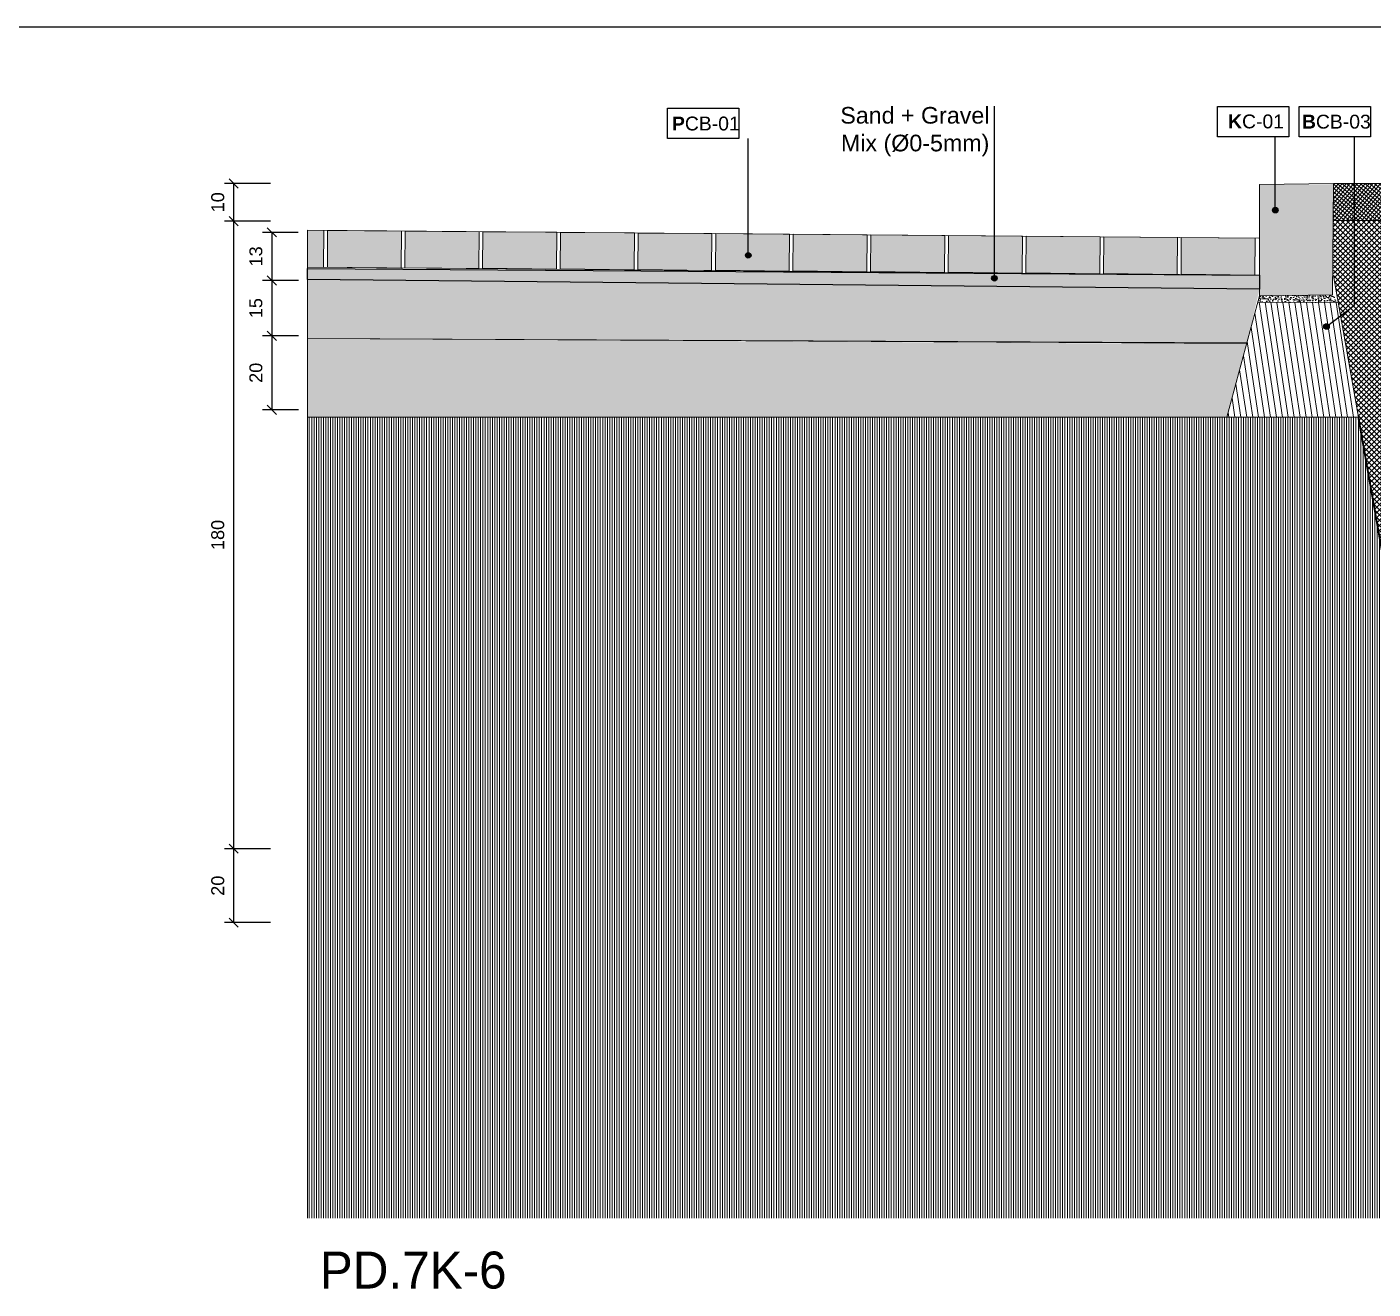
# Model space of a CAD drawing. Header units: metres. Extents: x -325 to 301, y -147 to 149.
# Drawn here: x 97.664 to 101.306, y 20.042 to 23.457 of the extents above; entities that cross this region are included whole.
import ezdxf

# ---------------------------------------------------------------- set-up
doc = ezdxf.new("R2010")
doc.units = ezdxf.units.M
doc.linetypes.add('ACAD_ISO03W100', pattern=[30, 12, -18])
doc.layers.get('Defpoints').update_dxf_attribs({"lineweight": 13})
doc.layers.add('-aux', color=50, linetype='Continuous', plot=False)
doc.layers.add('02-L-AUX', color=2, linetype='Continuous', plot=False)
for name, color, linetype, true_color in [('0-TX-1_25', 7, 'Continuous', 0x3f4f7f), ('3-TR-paviment fort', 7, 'Continuous', 0xd1d1d1), ('EIT_3 TR sorra', 7, 'Continuous', 0xd8ceb0)]:
    doc.layers.add(name, color=color, linetype=linetype, true_color=true_color)
for name, color, linetype in [('02-L-Geotextile', 32, 'Continuous'), ('A-KEYPLAN_HATCH', 7, 'Continuous'), ('A_TEXT_2', 7, 'Continuous'), ('EIT_3 TR terra vegetal', 45, 'Continuous')]:
    doc.layers.add(name, color=color, linetype=linetype)
doc.layers.add('03-TR-Paviment_07_Precast Concrete Blocks', color=7, linetype='Continuous', lineweight=5, true_color=0xe7ddd0)
doc.layers.add('3-TR tot_u', color=7, linetype='Continuous', lineweight=5, true_color=0x787878)
for name, color, linetype, lineweight in [('1-CM', 7, 'Continuous', 0), ('2-L-secció', 1, 'Continuous', 0), ('3-TR Formigó', 252, 'Continuous', 0), ('3-TR Seleccionat', 44, 'Continuous', 0), ('3-TR Tot-u', 37, 'Continuous', 0), ('3-TR-recebo', 252, 'Continuous', 0)]:
    doc.layers.add(name, color=color, linetype=linetype, lineweight=lineweight)
doc.styles.get("Standard").update_dxf_attribs({"font": 'arial.ttf'})
doc.styles.add('x-llegenda materials$0$ENGRAVERS', font='TT0586M.TTF')
doc.dimstyles.new('ISO-25', dxfattribs={"dimtxt": 0.1, "dimasz": 0.1, "dimexe": 0.1, "dimexo": 0.1, "dimgap": 0.1, "dimtad": 1, "dimdec": 0, "dimlfac": 100, "dimzin": 9, "dimtxsty": 'Standard', "dimblk": 'OBLIQUE', "dimcen": 0.1, "dimadec": 0, "dimazin": 0, "dimtfac": 1, "dimtdec": 0, "dimtmove": 0, "dimatfit": 3, "dimldrblk": 'OBLIQUE', "dimfxl": 1, "dimarcsym": 0})

# ---------------------------------------------------------------- blocks, each defined once
blk = doc.blocks.new('hatch keyplan 2')
at = {"layer": 'A-KEYPLAN_HATCH'}
blk.add_lwpolyline([(0, 0.00548), (0.01287, 0.00548), (0.01287, 0), (0, 0)], close=True, dxfattribs=at)
blk = doc.blocks.new('hatch keyplan')
at = {"layer": 'A-KEYPLAN_HATCH'}
blk.add_blockref('hatch keyplan 2', (1.43058, 0.85215), dxfattribs=at)
blk = doc.blocks.new('B-CB03')
at = {"layer": 'A-KEYPLAN_HATCH'}
blk.add_blockref('hatch keyplan', (-1.43058, -0.85215), dxfattribs=at)
at = {"layer": 'A_TEXT_2', "insert": (-0.0008, 0.00398), "char_height": 0.0025, "attachment_point": 1}
blk.add_mtext_dynamic_manual_height_columns('\\pi0.00128;{\\fArial|b1|i0|c0|p34;B}CB-03', width=0.0145619, gutter_width=0.015, heights=[0], dxfattribs=at)
blk = doc.blocks.new('K01A')
at = {"layer": 'A-KEYPLAN_HATCH'}
blk.add_blockref('hatch keyplan', (-1.42958, -0.85215), dxfattribs=at)
at = {"layer": 'A_TEXT_2', "insert": (0.0002, 0.00402), "char_height": 0.0025, "attachment_point": 1}
blk.add_mtext_dynamic_manual_height_columns('\\pi0.00269;{\\fArial|b1|i0|c0|p34;K}C-01', width=0.0145619, gutter_width=0.015, heights=[0], dxfattribs=at)
blk = doc.blocks.new('_Oblique')
at = {"color": 0, "lineweight": -2}
blk.add_line((-0.5, -0.5), (0.5, 0.5), dxfattribs=at)
blk = doc.blocks.new('*D2157')
at = {"layer": '0-TX-1_25', "color": 0, "lineweight": -2, "transparency": 16777216}
for p, q in [((98.3232, 23.0333), (98.1982, 23.0333)), ((98.2232, 23.0333), (98.2232, 22.9312)), ((98.3232, 22.9312), (98.1982, 22.9312))]:
    blk.add_line(p, q, dxfattribs=at)
at = {"layer": 'Defpoints', "color": 0, "transparency": 16777216}
for p in [(98.4232, 23.0333, -0.0017), (98.2232, 22.9312), (98.4232, 22.9312, -0.0017)]:
    blk.add_point(p, dxfattribs=at)
at = {"layer": '0-TX-1_25', "color": 0, "lineweight": -2, "transparency": 16777216, "xscale": 0.025, "yscale": 0.025, "zscale": 0.025}
for p, rotation in [((98.2232, 23.0333), 90), ((98.2232, 22.9312), 270)]:
    blk.add_blockref('_Oblique', p, dxfattribs=dict(at, rotation=rotation))
at = {"layer": '0-TX-1_25', "color": 0, "transparency": 16777216, "insert": (98.1803, 22.9823), "char_height": 0.035, "attachment_point": 5, "rotation": 90}
blk.add_mtext('10', dxfattribs=at)
blk = doc.blocks.new('*D2158')
at = {"layer": '0-TX-1_25', "color": 0, "lineweight": -2, "transparency": 16777216}
for p, q in [((98.3981, 22.9009), (98.3014, 22.9009)), ((98.3264, 22.9009), (98.3264, 22.7709)), ((98.3982, 22.7709), (98.3014, 22.7709))]:
    blk.add_line(p, q, dxfattribs=at)
at = {"layer": 'Defpoints', "color": 0, "transparency": 16777216}
for p in [(98.4231, 22.9009), (98.3264, 22.7709), (98.4232, 22.7709)]:
    blk.add_point(p, dxfattribs=at)
at = {"layer": '0-TX-1_25', "color": 0, "lineweight": -2, "transparency": 16777216, "xscale": 0.025, "yscale": 0.025, "zscale": 0.025}
for p, rotation in [((98.3264, 22.9009), 90), ((98.3264, 22.7709), 270)]:
    blk.add_blockref('_Oblique', p, dxfattribs=dict(at, rotation=rotation))
at = {"layer": '0-TX-1_25', "color": 0, "transparency": 16777216, "insert": (98.2835, 22.8359), "char_height": 0.035, "attachment_point": 5, "rotation": 90}
blk.add_mtext('13', dxfattribs=at)
blk = doc.blocks.new('*D2159')
at = {"layer": '0-TX-1_25', "color": 0, "lineweight": -2, "transparency": 16777216}
for p, q in [((98.3982, 22.7709), (98.3014, 22.7709)), ((98.3264, 22.7709), (98.3264, 22.6209)), ((98.3982, 22.6209), (98.3014, 22.6209))]:
    blk.add_line(p, q, dxfattribs=at)
at = {"layer": 'Defpoints', "color": 0, "transparency": 16777216}
for p in [(98.4232, 22.7709), (98.3264, 22.6209), (98.4232, 22.6209)]:
    blk.add_point(p, dxfattribs=at)
at = {"layer": '0-TX-1_25', "color": 0, "lineweight": -2, "transparency": 16777216, "xscale": 0.025, "yscale": 0.025, "zscale": 0.025}
for p, rotation in [((98.3264, 22.7709), 90), ((98.3264, 22.6209), 270)]:
    blk.add_blockref('_Oblique', p, dxfattribs=dict(at, rotation=rotation))
at = {"layer": '0-TX-1_25', "color": 0, "transparency": 16777216, "insert": (98.2835, 22.6959), "char_height": 0.035, "attachment_point": 5, "rotation": 90}
blk.add_mtext('15', dxfattribs=at)
blk = doc.blocks.new('*D2160')
at = {"layer": '0-TX-1_25', "color": 0, "lineweight": -2, "transparency": 16777216}
for p, q in [((98.3982, 22.6209), (98.3014, 22.6209)), ((98.3264, 22.6209), (98.3264, 22.4209)), ((98.3982, 22.4209), (98.3014, 22.4209))]:
    blk.add_line(p, q, dxfattribs=at)
at = {"layer": 'Defpoints', "color": 0, "transparency": 16777216}
for p in [(98.4232, 22.6209), (98.3264, 22.4209), (98.4232, 22.4209)]:
    blk.add_point(p, dxfattribs=at)
at = {"layer": '0-TX-1_25', "color": 0, "lineweight": -2, "transparency": 16777216, "xscale": 0.025, "yscale": 0.025, "zscale": 0.025}
for p, rotation in [((98.3264, 22.6209), 90), ((98.3264, 22.4209), 270)]:
    blk.add_blockref('_Oblique', p, dxfattribs=dict(at, rotation=rotation))
at = {"layer": '0-TX-1_25', "color": 0, "transparency": 16777216, "insert": (98.2835, 22.5209), "char_height": 0.035, "attachment_point": 5, "rotation": 90}
blk.add_mtext('20', dxfattribs=at)
blk = doc.blocks.new('*D2161')
at = {"layer": '0-TX-1_25', "color": 0, "lineweight": -2, "transparency": 16777216}
for p, q in [((98.3232, 22.9312), (98.1982, 22.9312)), ((98.2232, 22.9312), (98.2232, 21.2333)), ((98.3232, 21.2333), (98.1982, 21.2333))]:
    blk.add_line(p, q, dxfattribs=at)
at = {"layer": 'Defpoints', "color": 0, "transparency": 16777216}
for p in [(98.4232, 22.9312, -0.0017), (98.2232, 21.2333), (98.4232, 21.2333, -0.0017)]:
    blk.add_point(p, dxfattribs=at)
at = {"layer": '0-TX-1_25', "color": 0, "lineweight": -2, "transparency": 16777216, "xscale": 0.025, "yscale": 0.025, "zscale": 0.025}
for p, rotation in [((98.2232, 22.9312), 90), ((98.2232, 21.2333), 270)]:
    blk.add_blockref('_Oblique', p, dxfattribs=dict(at, rotation=rotation))
at = {"layer": '0-TX-1_25', "color": 0, "transparency": 16777216, "insert": (98.1803, 22.0822), "char_height": 0.035, "attachment_point": 5, "rotation": 90}
blk.add_mtext('180', dxfattribs=at)
blk = doc.blocks.new('*D2162')
at = {"layer": '0-TX-1_25', "color": 0, "lineweight": -2, "transparency": 16777216}
for p, q in [((98.3232, 21.2333), (98.1982, 21.2333)), ((98.2232, 21.2333), (98.2232, 21.0332)), ((98.3232, 21.0332), (98.1982, 21.0332))]:
    blk.add_line(p, q, dxfattribs=at)
at = {"layer": 'Defpoints', "color": 0, "transparency": 16777216}
for p in [(98.4232, 21.2333, -0.0017), (98.2232, 21.0332), (98.4232, 21.0332, -0.0017)]:
    blk.add_point(p, dxfattribs=at)
at = {"layer": '0-TX-1_25', "color": 0, "lineweight": -2, "transparency": 16777216, "xscale": 0.025, "yscale": 0.025, "zscale": 0.025}
for p, rotation in [((98.2232, 21.2333), 90), ((98.2232, 21.0332), 270)]:
    blk.add_blockref('_Oblique', p, dxfattribs=dict(at, rotation=rotation))
at = {"layer": '0-TX-1_25', "color": 0, "transparency": 16777216, "insert": (98.1803, 21.1332), "char_height": 0.035, "attachment_point": 5, "rotation": 90}
blk.add_mtext('20', dxfattribs=at)
blk = doc.blocks.new('POINT')
at = {"layer": '0-TX-1_25'}
h = blk.add_hatch(dxfattribs=at)
h.set_pattern_fill('ANGLE', color=256)
h.set_pattern_definition([(0, (-83.747, -12.726), (0, 6.985), [5.08, -1.905]), (90, (-83.747, -12.726), (-6.985, 4e-16), [5.08, -1.905])])
edge = h.paths.add_edge_path()
edge.add_arc((0, 0), 0.0075, 0, 360)
h = blk.add_hatch(color=256, dxfattribs=at)
h.dxf.hatch_style = 1
edge = h.paths.add_edge_path()
edge.add_arc((0, 0), 0.0075, 0, 360)
blk.add_circle((0, 0), 0.0075, dxfattribs=at)
blk = doc.blocks.new('PCB02')
at = {"layer": 'A-KEYPLAN_HATCH'}
blk.add_blockref('hatch keyplan', (-1.42958, -0.85215), dxfattribs=at)
at = {"layer": 'A_TEXT_2', "insert": (0.0002, 0.00398), "char_height": 0.0025, "attachment_point": 1}
blk.add_mtext_dynamic_manual_height_columns('\\pi0.00161;{\\fArial|b1|i0|c0|p34;P}CB-01', width=0.0145619, gutter_width=0.015, heights=[0], dxfattribs=at)

msp = doc.modelspace()

# ---------------------------------------------------------------- hatches: boundary and pattern name
at = {"layer": '03-TR-Paviment_07_Precast Concrete Blocks'}
h = msp.add_hatch(color=256, dxfattribs=at)
h.dxf.hatch_style = 1
h.paths.add_polyline_path([(98.4675, 22.9062), (98.4232, 22.9065), (98.4232, 22.8068), (98.4667, 22.8062)])
h = msp.add_hatch(color=256, dxfattribs=at)
h.dxf.hatch_style = 1
h.paths.add_polyline_path([(98.4767, 22.8071), (98.6767, 22.8044), (98.6775, 22.9044), (98.4775, 22.9061)])
h = msp.add_hatch(color=256, dxfattribs=at)
h.dxf.hatch_style = 1
h.paths.add_polyline_path([(98.6867, 22.8053), (98.8867, 22.8027), (98.8875, 22.9027), (98.6875, 22.9044)])
h = msp.add_hatch(color=256, dxfattribs=at)
h.dxf.hatch_style = 1
h.paths.add_polyline_path([(98.8967, 22.8036), (99.0966, 22.801), (99.0975, 22.901), (98.8975, 22.9026)])
h = msp.add_hatch(color=256, dxfattribs=at)
h.dxf.hatch_style = 1
h.paths.add_polyline_path([(99.1067, 22.8019), (99.3066, 22.7992), (99.3075, 22.8992), (99.1075, 22.9009)])
h = msp.add_hatch(color=256, dxfattribs=at)
h.dxf.hatch_style = 1
h.paths.add_polyline_path([(99.3166, 22.8001), (99.5166, 22.7975), (99.5175, 22.8975), (99.3175, 22.8991)])
h = msp.add_hatch(color=256, dxfattribs=at)
h.dxf.hatch_style = 1
h.paths.add_polyline_path([(99.5266, 22.7984), (99.7266, 22.7958), (99.7274, 22.8958), (99.5275, 22.8974)])
h = msp.add_hatch(color=256, dxfattribs=at)
h.dxf.hatch_style = 1
h.paths.add_polyline_path([(99.7366, 22.7967), (99.9366, 22.794), (99.9374, 22.894), (99.7374, 22.8957)])
h = msp.add_hatch(color=256, dxfattribs=at)
h.dxf.hatch_style = 1
h.paths.add_polyline_path([(99.9466, 22.7949), (100.1466, 22.7923), (100.1474, 22.8923), (99.9474, 22.8939)])
h = msp.add_hatch(color=256, dxfattribs=at)
h.dxf.hatch_style = 1
h.paths.add_polyline_path([(100.1566, 22.7932), (100.3566, 22.7905), (100.3574, 22.8905), (100.1574, 22.8922)])
h = msp.add_hatch(color=256, dxfattribs=at)
h.dxf.hatch_style = 1
h.paths.add_polyline_path([(100.3666, 22.7914), (100.5666, 22.7888), (100.5674, 22.8888), (100.3674, 22.8905)])
h = msp.add_hatch(color=256, dxfattribs=at)
h.dxf.hatch_style = 1
h.paths.add_polyline_path([(100.5766, 22.7897), (100.7766, 22.7871), (100.7774, 22.8871), (100.5774, 22.8887)])
h = msp.add_hatch(color=256, dxfattribs=at)
h.dxf.hatch_style = 1
h.paths.add_polyline_path([(100.7866, 22.788), (100.9866, 22.7853), (100.9874, 22.8853), (100.7874, 22.887)])
at = {"layer": '3-TR Formigó'}
h = msp.add_hatch(dxfattribs=at)
h.set_pattern_fill('ANSI31', color=256, scale=0.005, angle=-126.3922, style=0)
h.set_pattern_definition([(278.60779, (17.030225, -32.685476), (0.0156961847, 0.0023760076), [])])
h.paths.add_polyline_path([(101.2664, 22.4008), (100.9109, 22.4008), (100.9942, 22.7116), (101.2117, 22.7114)])
at = {"layer": '3-TR Seleccionat'}
h = msp.add_hatch(dxfattribs=at)
h.set_pattern_fill('ANSI31', color=256, scale=0.002, angle=45, style=0)
h.set_pattern_definition([(90, (100.1932284, 29.286387), (-0.00635, 1e-18), [])])
h.paths.add_polyline_path([(102.3417, 21.0333), (102.6096, 22.5533), (105.4232, 22.5533), (105.4232, 20.2333), (102.1256, 20.2333), (102.1256, 21.0333)])
h.paths.add_polyline_path([(101.2648, 22.4008), (101.5075, 21.0333), (102.1256, 21.0333), (102.1256, 20.2333), (98.426, 20.2333), (98.4231, 22.4008), (100.6057, 22.4008), (100.7007, 22.4008), (101.087, 22.4008), (101.2185, 22.4008), (101.087, 22.4008), (101.2185, 22.4008)])
at = {"layer": '3-TR Tot-u'}
h = msp.add_hatch(dxfattribs=at)
h.set_pattern_fill('EARTH', color=256, scale=0.005, angle=279, style=0)
h.set_pattern_definition([(279, (16.822108, 1.450265), (0.036325899, -0.02639231), [0.03175, -0.03175]), (279, (16.833868, 1.452127), (0.036325899, -0.02639231), [0.03175, -0.03175]), (279, (16.845627, 1.45399), (0.036325899, -0.02639231), [0.03175, -0.03175]), (9, (16.850168, 1.45069), (0.02639231, 0.036325899), [0.03175, -0.03175]), (9, (16.85203, 1.43893), (0.02639231, 0.036325899), [0.03175, -0.03175]), (9, (16.853893, 1.42717), (0.02639231, 0.036325899), [0.03175, -0.03175])])
h.paths.add_polyline_path([(98.4232, 22.6136), (98.4232, 22.4007), (100.9109, 22.4008), (100.9647, 22.6016), (100.6524, 22.6)])
at = {"layer": '3-TR tot_u'}
h = msp.add_hatch(dxfattribs=at)
h.set_pattern_fill('AR-CONC', color=256, scale=0.0002, angle=90.2664)
h.set_pattern_definition([(140.266414, (17.271693, 5.385546), (0.003018359, 0.036451363), [0.00381, -0.04191]), (85.266414, (17.271693, 5.385546), (-0.038178181, -0.007226283), [0.003048, -0.033528117]), (190.71786, (17.271945, 5.388584), (-0.035159821, 0.02922508), [0.003238002, -0.035618049]), (136.450614, (17.261533, 5.3855), (0.008156283, 0.05425432), [0.005715, -0.062865]), (186.90197, (17.262213, 5.39002), (-0.049705466, 0.047250218), [0.004857005, -0.05342712]), (81.450565, (17.261533, 5.3855), (-0.049705466, 0.047250218), [0.004571993, -0.050291946]), (111.266414, (17.26405, 5.39059), (0.020311824, 0.030417653), [0.00381, -0.04191]), (56.266414, (17.26405, 5.39059), (-0.036894668, 0.012188985), [0.003048, -0.033528]), (161.71786, (17.265742, 5.393125), (-0.016582845, 0.042606638), [0.003238002, -0.035617988]), (127.766414, (17.271693, 5.385546), (-0.0169136972, 0.0005390813), [0, -0.0331216, 0, -0.034036, 0, -0.033655]), (97.766414, (17.271693, 5.385546), (-0.020098038, 0.0132706243), [0, -0.0194056, 0, -0.0323596, 0, -0.012827]), (57.766414, (17.271746, 5.374218), (0.0010196429, 0.0271231534), [0, -0.0127, 0, -0.039624, 0, -0.052578]), (47.766414, (17.27177, 5.369138), (-0.005222997, 0.0296018704), [0, -0.01651, 0, -0.0263144, 0, -0.037338])])
h.paths.add_polyline_path([(98.4227, 22.7729), (98.4232, 22.6136), (100.9647, 22.6016), (100.999, 22.7468)])
h = msp.add_hatch(dxfattribs=at)
h.set_pattern_fill('AR-CONC', color=256, scale=9e-05, angle=90.2664)
h.set_pattern_definition([(140.266414, (17.571693, 5.385546), (0.0013582613, 0.0164031132), [0.0017145, -0.0188595]), (85.266414, (17.571693, 5.385546), (-0.0171801815, -0.0032518273), [0.0013716, -0.0150876526]), (190.71786, (17.571806, 5.386913), (-0.0158219194, 0.0131512858), [0.0014571008, -0.016028122]), (136.450614, (17.567121, 5.385525), (0.003670327, 0.024414444), [0.00257175, -0.02828925]), (186.901972, (17.567427, 5.38756), (-0.0223674596, 0.021262598), [0.002185652, -0.024042205]), (81.450565, (17.567121, 5.385525), (-0.02236746, 0.021262598), [0.002057397, -0.022631376]), (111.266414, (17.568254, 5.387816), (0.0091403206, 0.0136879438), [0.0017145, -0.0188595]), (56.266414, (17.568254, 5.387816), (-0.0166026007, 0.0054850432), [0.0013716, -0.0150876]), (161.71786, (17.569015, 5.388957), (-0.0074622802, 0.019172987), [0.0014571008, -0.0160280944]), (127.766414, (17.571693, 5.385546), (-0.00761116375, 0.0002425866), [0, -0.01490472, 0, -0.0153162, 0, -0.01514475]), (97.766414, (17.571693, 5.385546), (-0.009044117, 0.0059717809), [0, -0.00873252, 0, -0.01456182, 0, -0.00577215]), (57.766414, (17.571717, 5.3804484), (0.0004588393, 0.012205419), [0, -0.005715, 0, -0.0178308, 0, -0.0236601]), (47.766414, (17.571728, 5.378162), (-0.0023503487, 0.0133208417), [0, -0.0074295, 0, -0.01184148, 0, -0.0168021])])
h.paths.add_polyline_path([(100.9942, 22.7116), (100.9975, 22.7236), (100.999, 22.7293), (101.1967, 22.7318), (101.2117, 22.7114)])
at = {"layer": '3-TR-paviment fort'}
msp.add_hatch(color=256, dxfattribs=at).paths.add_polyline_path([(100.999, 23.0303), (100.999, 22.7293), (101.1965, 22.7323), (101.199, 23.0313)])
at = {"layer": '3-TR-recebo'}
h = msp.add_hatch(dxfattribs=at)
h.set_pattern_fill('_USER', color=256, scale=0.008, angle=230.5315, style=0, double=1, pattern_type=0)
h.set_pattern_definition([(230.531497, (-187.568118, 59.223867), (0.0061757931, -0.00508523153), []), (320.531497, (-187.568118, 59.223867), (0.00508523153, 0.0061757931), [])])
h.paths.add_polyline_path([(102.1256, 22.9333), (102.1256, 23.0333), (101.199, 23.0333), (101.199, 22.9333)])
at = {"layer": 'EIT_3 TR sorra'}
h = msp.add_hatch(dxfattribs=at)
h.set_pattern_fill('ANSI36', color=256, scale=0.001075, angle=-0.5853, style=0, double=1)
h.set_pattern_definition([(44.4146932, (-136.056311, -103.219296), (0.001877787426, 0.0066181336), [0.0085328125, -0.0017065625, 0, -0.0017065625])])
h.paths.add_polyline_path([(98.4231, 22.8029), (100.9993, 22.7852), (100.999, 22.7468), (98.4231, 22.7729)])
at = {"layer": 'EIT_3 TR terra vegetal'}
h = msp.add_hatch(dxfattribs=at)
h.set_pattern_fill('_USER', color=256, scale=0.01, angle=45, style=0, double=1, pattern_type=0)
h.set_pattern_definition([(45, (-187.614381, 53.842944), (-0.0070710678, 0.0070710678), []), (135, (-187.614381, 53.842944), (-0.0070710678, -0.0070710678), [])])
h.paths.add_polyline_path([(102.1256, 21.2333), (102.1256, 22.9329), (101.199, 22.9316), (101.199, 22.7833), (101.4722, 21.2333)])

# ---------------------------------------------------------------- linework, layer by layer
at = {"layer": '-aux'}
msp.add_lwpolyline([(12.2345, 23.4567), (142.2345, 23.4567)], dxfattribs=at)
at = {"layer": '0-TX-1_25'}
for points in [[(100.2817, 22.7767), (100.2817, 23.2422)], [(99.6156, 22.8388), (99.6156, 23.1544)], [(101.0416, 22.9608), (101.0416, 23.1595)], [(101.1801, 22.6461), (101.2556, 22.7037), (101.2556, 23.1604)]]:
    msp.add_lwpolyline(points, dxfattribs=at)
at = {"layer": '02-L-AUX', "elevation": -0.0017}
msp.add_lwpolyline([(98.4231, 22.8029), (100.9993, 22.7852), (100.999, 22.7468), (98.4231, 22.7729)], close=True, dxfattribs=at)
at = {"layer": '02-L-Geotextile', "linetype": 'ACAD_ISO03W100', "ltscale": 0.002, "const_width": 0.005, "elevation": 0}
msp.add_lwpolyline([(101.2664, 22.4008), (101.4722, 21.2333)], dxfattribs=at)
at = {"layer": '1-CM'}
for p, q in [((100.9974, 22.8853, 0), (98.4232, 22.9065, -0.0017)), ((100.9974, 22.7853, 0), (98.4232, 22.8065, -0.0017))]:
    msp.add_line(p, q, dxfattribs=at)
at = {"layer": '1-CM', "extrusion": (-4.11465e-09, -2.15679e-15, 1), "elevation": 0, "flags": 128}
msp.add_lwpolyline([(100.999, 23.0303), (100.999, 22.7293), (101.1967, 22.7318), (101.199, 23.0333)], close=True, dxfattribs=at)
at = {"layer": '1-CM'}
for points, elevation in [([(101.199, 23.0333), (102.1256, 23.0333)], 0), ([(101.199, 22.9333), (102.1256, 22.9333)], 0), ([(98.4232, 22.8068), (98.4667, 22.8062), (98.4675, 22.9062), (98.4232, 22.9065)], 0), ([(100.999, 22.7468), (98.4231, 22.7729)], -0.0017), ([(101.2117, 22.7114), (100.9942, 22.7116)], 0), ([(100.9647, 22.6003), (98.4231, 22.6136)], -0.0017), ([(100.9647, 22.6016), (98.4231, 22.6136)], -0.0017), ([(101.2313, 22.6003), (101.5075, 21.0333)], 0), ([(101.2664, 22.4008), (98.4231, 22.4008)], -0.0017)]:
    msp.add_lwpolyline(points, dxfattribs=dict(at, elevation=elevation))
at = {"layer": '1-CM', "elevation": 0}
for points in [[(98.4767, 22.8071), (98.6767, 22.8044), (98.6775, 22.9044), (98.4775, 22.9061)], [(98.6867, 22.8053), (98.8867, 22.8027), (98.8875, 22.9027), (98.6875, 22.9044)], [(98.8967, 22.8036), (99.0966, 22.801), (99.0975, 22.901), (98.8975, 22.9026)], [(99.1067, 22.8019), (99.3066, 22.7992), (99.3075, 22.8992), (99.1075, 22.9009)], [(99.3166, 22.8001), (99.5166, 22.7975), (99.5175, 22.8975), (99.3175, 22.8991)], [(99.5266, 22.7984), (99.7266, 22.7958), (99.7274, 22.8958), (99.5275, 22.8974)], [(99.7366, 22.7967), (99.9366, 22.794), (99.9374, 22.894), (99.7374, 22.8957)], [(99.9466, 22.7949), (100.1466, 22.7923), (100.1474, 22.8923), (99.9474, 22.8939)], [(100.1566, 22.7932), (100.3566, 22.7905), (100.3574, 22.8905), (100.1574, 22.8922)], [(100.3666, 22.7914), (100.5666, 22.7888), (100.5674, 22.8888), (100.3674, 22.8905)], [(100.5766, 22.7897), (100.7766, 22.7871), (100.7774, 22.8871), (100.5774, 22.8887)], [(100.7866, 22.788), (100.9866, 22.7853), (100.9874, 22.8853), (100.7874, 22.887)]]:
    msp.add_lwpolyline(points, close=True, dxfattribs=at)
at = {"layer": '1-CM', "extrusion": (-4.11465e-09, -2.15679e-15, 1), "elevation": 0}
msp.add_lwpolyline([(100.999, 22.7293), (100.9109, 22.4008), (101.2664, 22.4008), (101.199, 22.7833)], dxfattribs=at)
at = {"layer": '2-L-secció'}
msp.add_line((98.4232, 22.9065, -0.0016), (98.4232, 20.2341, -0.0016), dxfattribs=at)

# ---------------------------------------------------------------- block references
at = {"layer": '0-TX-1_25'}
for name, p, xscale, yscale, zscale in [('K01A', (100.8705, 23.1595), 15.00000000000331, 15.00000000000331, 15.00000000000331), ('B-CB03', (101.1066, 23.1595), 15, 15, 15)]:
    msp.add_blockref(name, p, dxfattribs=dict(at, xscale=xscale, yscale=yscale, zscale=zscale))
for p in [(101.0416, 22.9608), (99.6156, 22.8388), (100.2817, 22.7767), (101.1801, 22.6461)]:
    msp.add_blockref('POINT', p, dxfattribs=at)
at = {"layer": 'A-KEYPLAN_HATCH', "xscale": 14.99999999999007, "yscale": 14.99999999999007, "zscale": 14.99999999999007}
msp.add_blockref('PCB02', (99.382, 23.1544), dxfattribs=at)

# ---------------------------------------------------------------- texts
at = {"layer": '-aux', "insert": (98.4563, 20.1433, -0.0017), "char_height": 0.1, "width": 19.210099, "attachment_point": 1, "style": 'x-llegenda materials$0$ENGRAVERS'}
msp.add_mtext('PD.7K-6', dxfattribs=at)
at = {"layer": '0-TX-1_25', "insert": (99.7764, 23.2401), "char_height": 0.045, "attachment_point": 1}
msp.add_mtext_dynamic_manual_height_columns('\\pi0.08829;Sand + Gravel \\P\\pi0.09001;Mix (Ø0-5mm)', width=0.484665, gutter_width=0.3375, heights=[0], dxfattribs=at)

# ---------------------------------------------------------------- dimensions: what is measured, and where the dimension line sits
at = {"layer": '0-TX-1_25'}
for base, p1, p2, picture, middle in [((98.2232, 22.9312, 0.0001), (98.4232, 23.0333, -0.0016), (98.4232, 22.9312, -0.0016), '*D2157', (98.1803, 22.9823, 0.0001)), ((98.3264, 22.6209, -0.0016), (98.4232, 22.7709, -0.0016), (98.4232, 22.6209, -0.0016), '*D2159', (98.2835, 22.6959, -0.0016)), ((98.3264, 22.4209, -0.0016), (98.4232, 22.6209, -0.0016), (98.4232, 22.4209, -0.0016), '*D2160', (98.2835, 22.5209, -0.0016)), ((98.2232, 21.0332, 0.0001), (98.4232, 21.2333, -0.0016), (98.4232, 21.0332, -0.0016), '*D2162', (98.1803, 21.1332, 0.0001))]:
    dim = msp.add_linear_dim(base=base, p1=p1, p2=p2, angle=90, dimstyle='ISO-25', override={"dimtxt": 0.035, "dimasz": 0.025, "dimexe": 0.025, "dimexo": 0.025, "dimgap": 0.025, "dimblk1": 'Oblique', "dimblk2": 'Oblique', "dimsah": 1, "dimfxl": 0.1, "dimfxlon": 1, "dimarcsym": 1}, dxfattribs=at)
    dim.commit()
    dim.dimension.update_dxf_attribs({"geometry": picture, "text_midpoint": middle})
dim = msp.add_linear_dim(base=(98.2232, 21.2333, 0.0001), p1=(98.4232, 22.9312, -0.0016), p2=(98.4232, 21.2333, -0.0016), angle=90, text='180', dimstyle='ISO-25', override={"dimtxt": 0.035, "dimasz": 0.025, "dimexe": 0.025, "dimexo": 0.025, "dimgap": 0.025, "dimblk1": 'Oblique', "dimblk2": 'Oblique', "dimsah": 1, "dimfxl": 0.1, "dimfxlon": 1, "dimarcsym": 1}, dxfattribs=at)
dim.commit()
dim.dimension.update_dxf_attribs({"geometry": '*D2161', "text_midpoint": (98.1803, 22.0822, 0.0001)})
dim = msp.add_linear_dim(base=(98.3264, 22.7709, -0.0016), p1=(98.4231, 22.9009, -0.0016), p2=(98.4232, 22.7709, -0.0016), angle=90, dimstyle='ISO-25', override={"dimtxt": 0.035, "dimasz": 0.025, "dimexe": 0.025, "dimexo": 0.025, "dimgap": 0.025, "dimblk1": 'Oblique', "dimblk2": 'Oblique', "dimsah": 1, "dimfxl": 0.1, "dimfxlon": 1, "dimarcsym": 1}, dxfattribs=at)
dim.commit()
dim.dimension.update_dxf_attribs({"geometry": '*D2158', "text_midpoint": (98.3264, 22.8359, -0.0016), "dimtype": 160})

doc.saveas('drawing.dxf')
